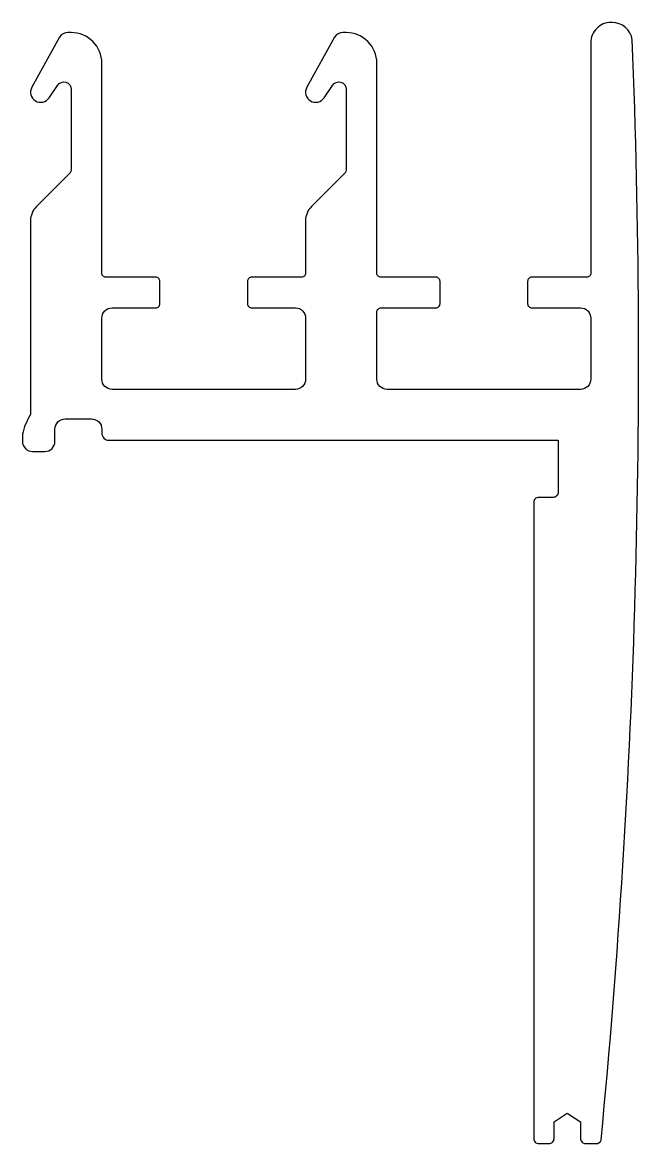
# Model space of a CAD drawing. Extents: x 279.6 to 309.8, y 266.9 to 321.9.
import ezdxf

# ---------------------------------------------------------------- set-up
doc = ezdxf.new("R2010")
doc.units = 0
doc.layers.get('0').update_dxf_attribs({"linetype": 'CONTINUOUS'})

msp = doc.modelspace()

# ---------------------------------------------------------------- linework, layer by layer
msp.add_lwpolyline([(283.481, 301.986), (283.481, 301.786, 0.414214), (283.831, 301.436), (305.881, 301.436), (305.881, 298.886, -0.414214), (305.631, 298.636), (304.931, 298.636, 0.414214), (304.681, 298.386), (304.681, 267.186, 0.414214), (304.931, 266.936), (305.431, 266.936, 0.414214), (305.681, 267.186), (305.681, 268.006), (306.331, 268.436), (306.981, 268.006), (306.981, 267.186, 0.414214), (307.231, 266.936), (307.752, 266.936, 0.320623), (307.988, 267.105, 0.033883), (309.52, 321.085, 0.37109), (308.531, 321.936), (308.481, 321.936, 0.414214), (307.481, 320.936), (307.481, 309.636, -0.414214), (307.281, 309.436), (304.581, 309.436, 0.414214), (304.381, 309.236), (304.381, 308.136, 0.414214), (304.581, 307.936), (306.981, 307.936, -0.414214), (307.481, 307.436), (307.481, 304.436, -0.414214), (306.981, 303.936), (297.481, 303.936, -0.414214), (296.981, 304.436), (296.981, 307.736, -0.414214), (297.181, 307.936), (299.881, 307.936, 0.414214), (300.081, 308.136), (300.081, 309.236, 0.414214), (299.881, 309.436), (297.181, 309.436, -0.414214), (296.981, 309.636), (296.981, 319.936, 0.414214), (295.481, 321.436), (295.317, 321.436, 0.253706), (294.898, 321.209), (293.544, 318.759, 0.962167), (294.399, 318.243), (294.799, 318.85, -0.744391), (295.481, 318.646), (295.481, 314.758, -0.198912), (295.379, 314.51), (293.774, 312.906, 0.198912), (293.481, 312.198), (293.481, 309.636, -0.414214), (293.281, 309.436), (290.831, 309.436, 0.414214), (290.631, 309.236), (290.631, 308.136, 0.414214), (290.831, 307.936), (292.981, 307.936, -0.414214), (293.481, 307.436), (293.481, 304.436, -0.414214), (292.981, 303.936), (283.981, 303.936, -0.414214), (283.481, 304.436), (283.481, 307.436, -0.414214), (283.981, 307.936), (286.131, 307.936, 0.414214), (286.331, 308.136), (286.331, 309.236, 0.414214), (286.131, 309.436), (283.681, 309.436, -0.414214), (283.481, 309.636), (283.481, 319.936, 0.414214), (281.981, 321.436), (281.817, 321.436, 0.253706), (281.398, 321.209), (280.044, 318.759, 0.962167), (280.899, 318.243), (281.299, 318.85, -0.744391), (281.981, 318.646), (281.981, 314.758, -0.198912), (281.879, 314.51), (280.274, 312.906, 0.198912), (279.981, 312.198), (279.981, 302.695, 0.086136), (279.581, 301.733), (279.581, 301.386, 0.414214), (280.081, 300.886), (280.681, 300.886, 0.414214), (281.181, 301.386), (281.181, 301.986, -0.414214), (281.681, 302.486), (282.981, 302.486, -0.414214)], format="xyb", close=True)

doc.saveas('drawing.dxf')
